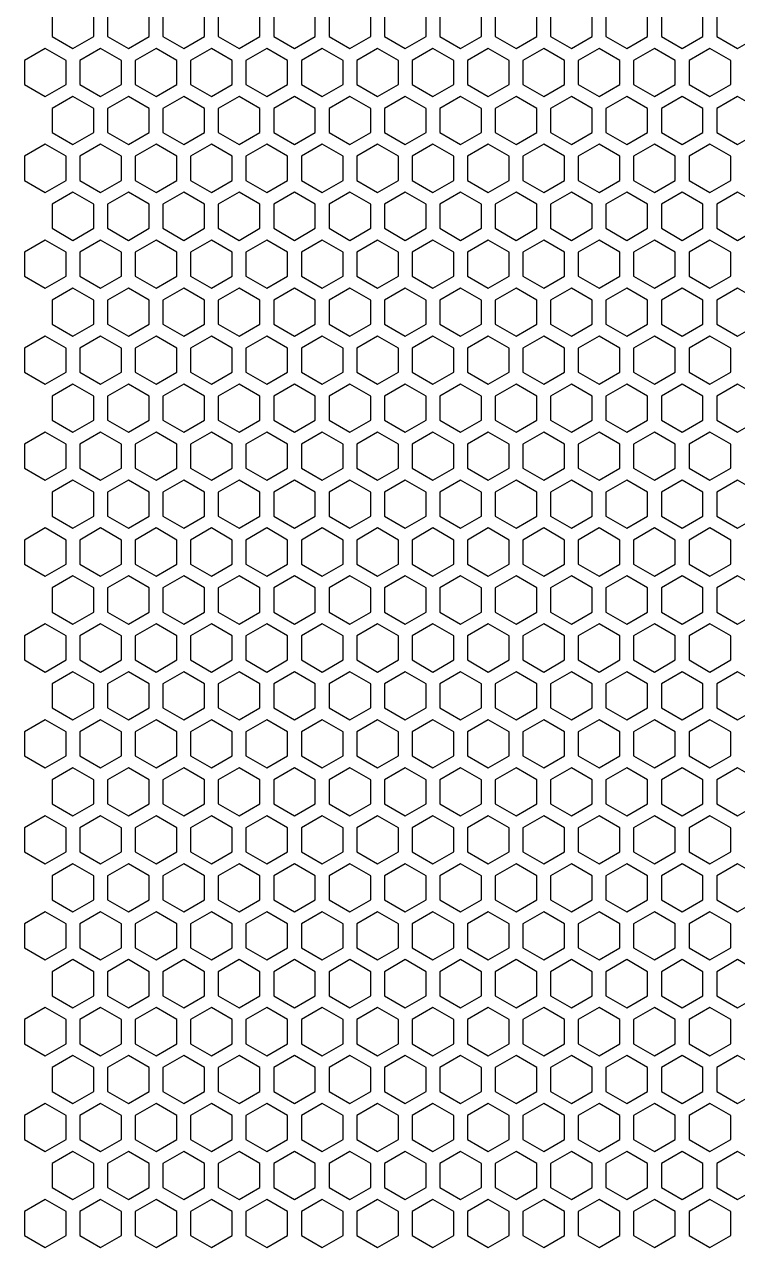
# Model space of a CAD drawing. Extents: x 2 to 204, y 16 to 190.
# Drawn here: x 1.6 to 53.5, y 15.5 to 104.5 of the extents above; entities that cross this region are included whole.
import ezdxf

# ---------------------------------------------------------------- set-up
doc = ezdxf.new("R2010")
doc.units = 0

msp = doc.modelspace()

# ---------------------------------------------------------------- linework, layer by layer
at = {"color": 7}
for points in [[(6.684545, 105.416898), (5.169001, 106.291898), (3.653459, 105.416898), (3.653459, 103.666901), (5.169001, 102.791902), (6.684545, 103.666901), (6.684545, 105.416898)], [(10.715628, 105.416898), (9.200085, 106.291898), (7.684543, 105.416898), (7.684543, 103.666901), (9.200085, 102.791902), (10.715628, 103.666901), (10.715628, 105.416898)], [(14.746712, 105.416898), (13.231169, 106.291898), (11.715627, 105.416898), (11.715627, 103.666901), (13.231169, 102.791902), (14.746712, 103.666901), (14.746712, 105.416898)], [(18.777796, 105.416898), (17.262253, 106.291898), (15.746711, 105.416898), (15.746711, 103.666901), (17.262253, 102.791902), (18.777796, 103.666901), (18.777796, 105.416898)], [(22.80888, 105.416898), (21.293337, 106.291898), (19.777795, 105.416898), (19.777795, 103.666901), (21.293337, 102.791902), (22.80888, 103.666901), (22.80888, 105.416898)], [(26.839963, 105.416898), (25.324421, 106.291898), (23.808879, 105.416898), (23.808879, 103.666901), (25.324421, 102.791902), (26.839963, 103.666901), (26.839963, 105.416898)], [(30.871048, 105.416898), (29.355505, 106.291898), (27.839962, 105.416898), (27.839962, 103.666901), (29.355505, 102.791902), (30.871048, 103.666901), (30.871048, 105.416898)], [(34.902131, 105.416898), (33.386589, 106.291898), (31.871045, 105.416898), (31.871045, 103.666901), (33.386589, 102.791902), (34.902131, 103.666901), (34.902131, 105.416898)], [(38.933215, 105.416898), (37.417673, 106.291898), (35.902131, 105.416898), (35.902131, 103.666901), (37.417673, 102.791902), (38.933215, 103.666901), (38.933215, 105.416898)], [(42.964298, 105.416898), (41.448756, 106.291898), (39.933214, 105.416898), (39.933214, 103.666901), (41.448756, 102.791902), (42.964298, 103.666901), (42.964298, 105.416898)], [(46.995382, 105.416898), (45.47984, 106.291898), (43.964298, 105.416898), (43.964298, 103.666901), (45.47984, 102.791902), (46.995382, 103.666901), (46.995382, 105.416898)], [(51.026468, 105.416898), (49.510926, 106.291898), (47.995381, 105.416898), (47.995381, 103.666901), (49.510926, 102.791902), (51.026468, 103.666901), (51.026468, 105.416898)], [(55.057551, 105.416898), (53.542006, 106.291898), (52.026464, 105.416898), (52.026464, 103.666901), (53.542006, 102.791902), (55.057551, 103.666901), (55.057551, 105.416898)], [(8.700086, 101.925876), (7.184544, 102.800876), (5.669001, 101.925876), (5.669001, 100.175879), (7.184544, 99.30088), (8.700086, 100.175879), (8.700086, 101.925876)], [(12.73117, 101.925876), (11.215628, 102.800876), (9.700085, 101.925876), (9.700085, 100.175879), (11.215628, 99.30088), (12.73117, 100.175879), (12.73117, 101.925876)], [(16.762254, 101.925876), (15.246712, 102.800876), (13.731169, 101.925876), (13.731169, 100.175879), (15.246712, 99.30088), (16.762254, 100.175879), (16.762254, 101.925876)], [(20.793338, 101.925876), (19.277796, 102.800876), (17.762253, 101.925876), (17.762253, 100.175879), (19.277796, 99.30088), (20.793338, 100.175879), (20.793338, 101.925876)], [(24.824422, 101.925876), (23.30888, 102.800876), (21.793337, 101.925876), (21.793337, 100.175879), (23.30888, 99.30088), (24.824422, 100.175879), (24.824422, 101.925876)], [(28.855506, 101.925876), (27.339963, 102.800876), (25.824421, 101.925876), (25.824421, 100.175879), (27.339963, 99.30088), (28.855506, 100.175879), (28.855506, 101.925876)], [(32.886588, 101.925876), (31.371046, 102.800876), (29.855504, 101.925876), (29.855504, 100.175879), (31.371046, 99.30088), (32.886588, 100.175879), (32.886588, 101.925876)], [(36.917675, 101.925876), (35.40213, 102.800876), (33.886588, 101.925876), (33.886588, 100.175879), (35.40213, 99.30088), (36.917675, 100.175879), (36.917675, 101.925876)], [(40.948758, 101.925876), (39.433213, 102.800876), (37.917671, 101.925876), (37.917671, 100.175879), (39.433213, 99.30088), (40.948758, 100.175879), (40.948758, 101.925876)], [(44.979841, 101.925876), (43.464299, 102.800876), (41.948757, 101.925876), (41.948757, 100.175879), (43.464299, 99.30088), (44.979841, 100.175879), (44.979841, 101.925876)], [(49.010925, 101.925876), (47.495383, 102.800876), (45.979841, 101.925876), (45.979841, 100.175879), (47.495383, 99.30088), (49.010925, 100.175879), (49.010925, 101.925876)], [(53.042008, 101.925876), (51.526466, 102.800876), (50.010924, 101.925876), (50.010924, 100.175879), (51.526466, 99.30088), (53.042008, 100.175879), (53.042008, 101.925876)], [(6.684545, 98.434857), (5.169001, 99.309854), (3.653459, 98.434857), (3.653459, 96.684858), (5.169001, 95.809858), (6.684545, 96.684858), (6.684545, 98.434857)], [(10.715628, 98.434857), (9.200085, 99.309854), (7.684543, 98.434857), (7.684543, 96.684858), (9.200085, 95.809858), (10.715628, 96.684858), (10.715628, 98.434857)], [(14.746712, 98.434857), (13.231169, 99.309854), (11.715627, 98.434857), (11.715627, 96.684858), (13.231169, 95.809858), (14.746712, 96.684858), (14.746712, 98.434857)], [(18.777796, 98.434857), (17.262253, 99.309854), (15.746711, 98.434857), (15.746711, 96.684858), (17.262253, 95.809858), (18.777796, 96.684858), (18.777796, 98.434857)], [(22.80888, 98.434857), (21.293337, 99.309854), (19.777795, 98.434857), (19.777795, 96.684858), (21.293337, 95.809858), (22.80888, 96.684858), (22.80888, 98.434857)], [(26.839963, 98.434857), (25.324421, 99.309854), (23.808879, 98.434857), (23.808879, 96.684858), (25.324421, 95.809858), (26.839963, 96.684858), (26.839963, 98.434857)], [(30.871048, 98.434857), (29.355505, 99.309854), (27.839962, 98.434857), (27.839962, 96.684858), (29.355505, 95.809858), (30.871048, 96.684858), (30.871048, 98.434857)], [(34.902131, 98.434857), (33.386589, 99.309854), (31.871045, 98.434857), (31.871045, 96.684858), (33.386589, 95.809858), (34.902131, 96.684858), (34.902131, 98.434857)], [(38.933215, 98.434857), (37.417673, 99.309854), (35.902131, 98.434857), (35.902131, 96.684858), (37.417673, 95.809858), (38.933215, 96.684858), (38.933215, 98.434857)], [(42.964298, 98.434857), (41.448756, 99.309854), (39.933214, 98.434857), (39.933214, 96.684858), (41.448756, 95.809858), (42.964298, 96.684858), (42.964298, 98.434857)], [(46.995382, 98.434857), (45.47984, 99.309854), (43.964298, 98.434857), (43.964298, 96.684858), (45.47984, 95.809858), (46.995382, 96.684858), (46.995382, 98.434857)], [(51.026468, 98.434857), (49.510926, 99.309854), (47.995381, 98.434857), (47.995381, 96.684858), (49.510926, 95.809858), (51.026468, 96.684858), (51.026468, 98.434857)], [(55.057551, 98.434857), (53.542006, 99.309854), (52.026464, 98.434857), (52.026464, 96.684858), (53.542006, 95.809858), (55.057551, 96.684858), (55.057551, 98.434857)], [(8.700086, 94.943835), (7.184544, 95.818835), (5.669001, 94.943835), (5.669001, 93.193838), (7.184544, 92.318839), (8.700086, 93.193838), (8.700086, 94.943835)], [(12.73117, 94.943835), (11.215628, 95.818835), (9.700085, 94.943835), (9.700085, 93.193838), (11.215628, 92.318839), (12.73117, 93.193838), (12.73117, 94.943835)], [(16.762254, 94.943835), (15.246712, 95.818835), (13.731169, 94.943835), (13.731169, 93.193838), (15.246712, 92.318839), (16.762254, 93.193838), (16.762254, 94.943835)], [(20.793338, 94.943835), (19.277796, 95.818835), (17.762253, 94.943835), (17.762253, 93.193838), (19.277796, 92.318839), (20.793338, 93.193838), (20.793338, 94.943835)], [(24.824422, 94.943835), (23.30888, 95.818835), (21.793337, 94.943835), (21.793337, 93.193838), (23.30888, 92.318839), (24.824422, 93.193838), (24.824422, 94.943835)], [(28.855506, 94.943835), (27.339963, 95.818835), (25.824421, 94.943835), (25.824421, 93.193838), (27.339963, 92.318839), (28.855506, 93.193838), (28.855506, 94.943835)], [(32.886588, 94.943835), (31.371046, 95.818835), (29.855504, 94.943835), (29.855504, 93.193838), (31.371046, 92.318839), (32.886588, 93.193838), (32.886588, 94.943835)], [(36.917675, 94.943835), (35.40213, 95.818835), (33.886588, 94.943835), (33.886588, 93.193838), (35.40213, 92.318839), (36.917675, 93.193838), (36.917675, 94.943835)], [(40.948758, 94.943835), (39.433213, 95.818835), (37.917671, 94.943835), (37.917671, 93.193838), (39.433213, 92.318839), (40.948758, 93.193838), (40.948758, 94.943835)], [(44.979841, 94.943835), (43.464299, 95.818835), (41.948757, 94.943835), (41.948757, 93.193838), (43.464299, 92.318839), (44.979841, 93.193838), (44.979841, 94.943835)], [(49.010925, 94.943835), (47.495383, 95.818835), (45.979841, 94.943835), (45.979841, 93.193838), (47.495383, 92.318839), (49.010925, 93.193838), (49.010925, 94.943835)], [(53.042008, 94.943835), (51.526466, 95.818835), (50.010924, 94.943835), (50.010924, 93.193838), (51.526466, 92.318839), (53.042008, 93.193838), (53.042008, 94.943835)], [(6.684545, 91.452813), (5.169001, 92.327813), (3.653459, 91.452813), (3.653459, 89.702817), (5.169001, 88.827817), (6.684545, 89.702817), (6.684545, 91.452813)], [(10.715628, 91.452813), (9.200085, 92.327813), (7.684543, 91.452813), (7.684543, 89.702817), (9.200085, 88.827817), (10.715628, 89.702817), (10.715628, 91.452813)], [(14.746712, 91.452813), (13.231169, 92.327813), (11.715627, 91.452813), (11.715627, 89.702817), (13.231169, 88.827817), (14.746712, 89.702817), (14.746712, 91.452813)], [(18.777796, 91.452813), (17.262253, 92.327813), (15.746711, 91.452813), (15.746711, 89.702817), (17.262253, 88.827817), (18.777796, 89.702817), (18.777796, 91.452813)], [(22.80888, 91.452813), (21.293337, 92.327813), (19.777795, 91.452813), (19.777795, 89.702817), (21.293337, 88.827817), (22.80888, 89.702817), (22.80888, 91.452813)], [(26.839963, 91.452813), (25.324421, 92.327813), (23.808879, 91.452813), (23.808879, 89.702817), (25.324421, 88.827817), (26.839963, 89.702817), (26.839963, 91.452813)], [(30.871048, 91.452813), (29.355505, 92.327813), (27.839962, 91.452813), (27.839962, 89.702817), (29.355505, 88.827817), (30.871048, 89.702817), (30.871048, 91.452813)], [(34.902131, 91.452813), (33.386589, 92.327813), (31.871045, 91.452813), (31.871045, 89.702817), (33.386589, 88.827817), (34.902131, 89.702817), (34.902131, 91.452813)], [(38.933215, 91.452813), (37.417673, 92.327813), (35.902131, 91.452813), (35.902131, 89.702817), (37.417673, 88.827817), (38.933215, 89.702817), (38.933215, 91.452813)], [(42.964298, 91.452813), (41.448756, 92.327813), (39.933214, 91.452813), (39.933214, 89.702817), (41.448756, 88.827817), (42.964298, 89.702817), (42.964298, 91.452813)], [(46.995382, 91.452813), (45.47984, 92.327813), (43.964298, 91.452813), (43.964298, 89.702817), (45.47984, 88.827817), (46.995382, 89.702817), (46.995382, 91.452813)], [(51.026468, 91.452813), (49.510926, 92.327813), (47.995381, 91.452813), (47.995381, 89.702817), (49.510926, 88.827817), (51.026468, 89.702817), (51.026468, 91.452813)], [(55.057551, 91.452813), (53.542006, 92.327813), (52.026464, 91.452813), (52.026464, 89.702817), (53.542006, 88.827817), (55.057551, 89.702817), (55.057551, 91.452813)], [(8.700086, 87.961794), (7.184544, 88.836791), (5.669001, 87.961794), (5.669001, 86.211795), (7.184544, 85.336797), (8.700086, 86.211795), (8.700086, 87.961794)], [(12.73117, 87.961794), (11.215628, 88.836791), (9.700085, 87.961794), (9.700085, 86.211795), (11.215628, 85.336797), (12.73117, 86.211795), (12.73117, 87.961794)], [(16.762254, 87.961794), (15.246712, 88.836791), (13.731169, 87.961794), (13.731169, 86.211795), (15.246712, 85.336797), (16.762254, 86.211795), (16.762254, 87.961794)], [(20.793338, 87.961794), (19.277796, 88.836791), (17.762253, 87.961794), (17.762253, 86.211795), (19.277796, 85.336797), (20.793338, 86.211795), (20.793338, 87.961794)], [(24.824422, 87.961794), (23.30888, 88.836791), (21.793337, 87.961794), (21.793337, 86.211795), (23.30888, 85.336797), (24.824422, 86.211795), (24.824422, 87.961794)], [(28.855506, 87.961794), (27.339963, 88.836791), (25.824421, 87.961794), (25.824421, 86.211795), (27.339963, 85.336797), (28.855506, 86.211795), (28.855506, 87.961794)], [(32.886588, 87.961794), (31.371046, 88.836791), (29.855504, 87.961794), (29.855504, 86.211795), (31.371046, 85.336797), (32.886588, 86.211795), (32.886588, 87.961794)], [(36.917675, 87.961794), (35.40213, 88.836791), (33.886588, 87.961794), (33.886588, 86.211795), (35.40213, 85.336797), (36.917675, 86.211795), (36.917675, 87.961794)], [(40.948758, 87.961794), (39.433213, 88.836791), (37.917671, 87.961794), (37.917671, 86.211795), (39.433213, 85.336797), (40.948758, 86.211795), (40.948758, 87.961794)], [(44.979841, 87.961794), (43.464299, 88.836791), (41.948757, 87.961794), (41.948757, 86.211795), (43.464299, 85.336797), (44.979841, 86.211795), (44.979841, 87.961794)], [(49.010925, 87.961794), (47.495383, 88.836791), (45.979841, 87.961794), (45.979841, 86.211795), (47.495383, 85.336797), (49.010925, 86.211795), (49.010925, 87.961794)], [(53.042008, 87.961794), (51.526466, 88.836791), (50.010924, 87.961794), (50.010924, 86.211795), (51.526466, 85.336797), (53.042008, 86.211795), (53.042008, 87.961794)], [(6.684545, 84.470772), (5.169001, 85.345772), (3.653459, 84.470772), (3.653459, 82.720775), (5.169001, 81.845776), (6.684545, 82.720775), (6.684545, 84.470772)], [(10.715628, 84.470772), (9.200085, 85.345772), (7.684543, 84.470772), (7.684543, 82.720775), (9.200085, 81.845776), (10.715628, 82.720775), (10.715628, 84.470772)], [(14.746712, 84.470772), (13.231169, 85.345772), (11.715627, 84.470772), (11.715627, 82.720775), (13.231169, 81.845776), (14.746712, 82.720775), (14.746712, 84.470772)], [(18.777796, 84.470772), (17.262253, 85.345772), (15.746711, 84.470772), (15.746711, 82.720775), (17.262253, 81.845776), (18.777796, 82.720775), (18.777796, 84.470772)], [(22.80888, 84.470772), (21.293337, 85.345772), (19.777795, 84.470772), (19.777795, 82.720775), (21.293337, 81.845776), (22.80888, 82.720775), (22.80888, 84.470772)], [(26.839963, 84.470772), (25.324421, 85.345772), (23.808879, 84.470772), (23.808879, 82.720775), (25.324421, 81.845776), (26.839963, 82.720775), (26.839963, 84.470772)], [(30.871048, 84.470772), (29.355505, 85.345772), (27.839962, 84.470772), (27.839962, 82.720775), (29.355505, 81.845776), (30.871048, 82.720775), (30.871048, 84.470772)], [(34.902131, 84.470772), (33.386589, 85.345772), (31.871045, 84.470772), (31.871045, 82.720775), (33.386589, 81.845776), (34.902131, 82.720775), (34.902131, 84.470772)], [(38.933215, 84.470772), (37.417673, 85.345772), (35.902131, 84.470772), (35.902131, 82.720775), (37.417673, 81.845776), (38.933215, 82.720775), (38.933215, 84.470772)], [(42.964298, 84.470772), (41.448756, 85.345772), (39.933214, 84.470772), (39.933214, 82.720775), (41.448756, 81.845776), (42.964298, 82.720775), (42.964298, 84.470772)], [(46.995382, 84.470772), (45.47984, 85.345772), (43.964298, 84.470772), (43.964298, 82.720775), (45.47984, 81.845776), (46.995382, 82.720775), (46.995382, 84.470772)], [(51.026468, 84.470772), (49.510926, 85.345772), (47.995381, 84.470772), (47.995381, 82.720775), (49.510926, 81.845776), (51.026468, 82.720775), (51.026468, 84.470772)], [(55.057551, 84.470772), (53.542006, 85.345772), (52.026464, 84.470772), (52.026464, 82.720775), (53.542006, 81.845776), (55.057551, 82.720775), (55.057551, 84.470772)], [(8.700086, 80.97975), (7.184544, 81.85475), (5.669001, 80.97975), (5.669001, 79.229754), (7.184544, 78.354754), (8.700086, 79.229754), (8.700086, 80.97975)], [(12.73117, 80.97975), (11.215628, 81.85475), (9.700085, 80.97975), (9.700085, 79.229754), (11.215628, 78.354754), (12.73117, 79.229754), (12.73117, 80.97975)], [(16.762254, 80.97975), (15.246712, 81.85475), (13.731169, 80.97975), (13.731169, 79.229754), (15.246712, 78.354754), (16.762254, 79.229754), (16.762254, 80.97975)], [(20.793338, 80.97975), (19.277796, 81.85475), (17.762253, 80.97975), (17.762253, 79.229754), (19.277796, 78.354754), (20.793338, 79.229754), (20.793338, 80.97975)], [(24.824422, 80.97975), (23.30888, 81.85475), (21.793337, 80.97975), (21.793337, 79.229754), (23.30888, 78.354754), (24.824422, 79.229754), (24.824422, 80.97975)], [(28.855506, 80.97975), (27.339963, 81.85475), (25.824421, 80.97975), (25.824421, 79.229754), (27.339963, 78.354754), (28.855506, 79.229754), (28.855506, 80.97975)], [(32.886588, 80.97975), (31.371046, 81.85475), (29.855504, 80.97975), (29.855504, 79.229754), (31.371046, 78.354754), (32.886588, 79.229754), (32.886588, 80.97975)], [(36.917675, 80.97975), (35.40213, 81.85475), (33.886588, 80.97975), (33.886588, 79.229754), (35.40213, 78.354754), (36.917675, 79.229754), (36.917675, 80.97975)], [(40.948758, 80.97975), (39.433213, 81.85475), (37.917671, 80.97975), (37.917671, 79.229754), (39.433213, 78.354754), (40.948758, 79.229754), (40.948758, 80.97975)], [(44.979841, 80.97975), (43.464299, 81.85475), (41.948757, 80.97975), (41.948757, 79.229754), (43.464299, 78.354754), (44.979841, 79.229754), (44.979841, 80.97975)], [(49.010925, 80.97975), (47.495383, 81.85475), (45.979841, 80.97975), (45.979841, 79.229754), (47.495383, 78.354754), (49.010925, 79.229754), (49.010925, 80.97975)], [(53.042008, 80.97975), (51.526466, 81.85475), (50.010924, 80.97975), (50.010924, 79.229754), (51.526466, 78.354754), (53.042008, 79.229754), (53.042008, 80.97975)], [(6.684545, 77.488731), (5.169001, 78.363728), (3.653459, 77.488731), (3.653459, 75.738732), (5.169001, 74.863735), (6.684545, 75.738732), (6.684545, 77.488731)], [(10.715628, 77.488731), (9.200085, 78.363728), (7.684543, 77.488731), (7.684543, 75.738732), (9.200085, 74.863735), (10.715628, 75.738732), (10.715628, 77.488731)], [(14.746712, 77.488731), (13.231169, 78.363728), (11.715627, 77.488731), (11.715627, 75.738732), (13.231169, 74.863735), (14.746712, 75.738732), (14.746712, 77.488731)], [(18.777796, 77.488731), (17.262253, 78.363728), (15.746711, 77.488731), (15.746711, 75.738732), (17.262253, 74.863735), (18.777796, 75.738732), (18.777796, 77.488731)], [(22.80888, 77.488731), (21.293337, 78.363728), (19.777795, 77.488731), (19.777795, 75.738732), (21.293337, 74.863735), (22.80888, 75.738732), (22.80888, 77.488731)], [(26.839963, 77.488731), (25.324421, 78.363728), (23.808879, 77.488731), (23.808879, 75.738732), (25.324421, 74.863735), (26.839963, 75.738732), (26.839963, 77.488731)], [(30.871048, 77.488731), (29.355505, 78.363728), (27.839962, 77.488731), (27.839962, 75.738732), (29.355505, 74.863735), (30.871048, 75.738732), (30.871048, 77.488731)], [(34.902131, 77.488731), (33.386589, 78.363728), (31.871045, 77.488731), (31.871045, 75.738732), (33.386589, 74.863735), (34.902131, 75.738732), (34.902131, 77.488731)], [(38.933215, 77.488731), (37.417673, 78.363728), (35.902131, 77.488731), (35.902131, 75.738732), (37.417673, 74.863735), (38.933215, 75.738732), (38.933215, 77.488731)], [(42.964298, 77.488731), (41.448756, 78.363728), (39.933214, 77.488731), (39.933214, 75.738732), (41.448756, 74.863735), (42.964298, 75.738732), (42.964298, 77.488731)], [(46.995382, 77.488731), (45.47984, 78.363728), (43.964298, 77.488731), (43.964298, 75.738732), (45.47984, 74.863735), (46.995382, 75.738732), (46.995382, 77.488731)], [(51.026468, 77.488731), (49.510926, 78.363728), (47.995381, 77.488731), (47.995381, 75.738732), (49.510926, 74.863735), (51.026468, 75.738732), (51.026468, 77.488731)], [(55.057551, 77.488731), (53.542006, 78.363728), (52.026464, 77.488731), (52.026464, 75.738732), (53.542006, 74.863735), (55.057551, 75.738732), (55.057551, 77.488731)], [(8.700086, 73.997709), (7.184544, 74.872707), (5.669001, 73.997709), (5.669001, 72.24771), (7.184544, 71.372713), (8.700086, 72.24771), (8.700086, 73.997709)], [(12.73117, 73.997709), (11.215628, 74.872707), (9.700085, 73.997709), (9.700085, 72.24771), (11.215628, 71.372713), (12.73117, 72.24771), (12.73117, 73.997709)], [(16.762254, 73.997709), (15.246712, 74.872707), (13.731169, 73.997709), (13.731169, 72.24771), (15.246712, 71.372713), (16.762254, 72.24771), (16.762254, 73.997709)], [(20.793338, 73.997709), (19.277796, 74.872707), (17.762253, 73.997709), (17.762253, 72.24771), (19.277796, 71.372713), (20.793338, 72.24771), (20.793338, 73.997709)], [(24.824422, 73.997709), (23.30888, 74.872707), (21.793337, 73.997709), (21.793337, 72.24771), (23.30888, 71.372713), (24.824422, 72.24771), (24.824422, 73.997709)], [(28.855506, 73.997709), (27.339963, 74.872707), (25.824421, 73.997709), (25.824421, 72.24771), (27.339963, 71.372713), (28.855506, 72.24771), (28.855506, 73.997709)], [(32.886588, 73.997709), (31.371046, 74.872707), (29.855504, 73.997709), (29.855504, 72.24771), (31.371046, 71.372713), (32.886588, 72.24771), (32.886588, 73.997709)], [(36.917675, 73.997709), (35.40213, 74.872707), (33.886588, 73.997709), (33.886588, 72.24771), (35.40213, 71.372713), (36.917675, 72.24771), (36.917675, 73.997709)], [(40.948758, 73.997709), (39.433213, 74.872707), (37.917671, 73.997709), (37.917671, 72.24771), (39.433213, 71.372713), (40.948758, 72.24771), (40.948758, 73.997709)], [(44.979841, 73.997709), (43.464299, 74.872707), (41.948757, 73.997709), (41.948757, 72.24771), (43.464299, 71.372713), (44.979841, 72.24771), (44.979841, 73.997709)], [(49.010925, 73.997709), (47.495383, 74.872707), (45.979841, 73.997709), (45.979841, 72.24771), (47.495383, 71.372713), (49.010925, 72.24771), (49.010925, 73.997709)], [(53.042008, 73.997709), (51.526466, 74.872707), (50.010924, 73.997709), (50.010924, 72.24771), (51.526466, 71.372713), (53.042008, 72.24771), (53.042008, 73.997709)], [(6.684545, 70.506688), (5.169001, 71.381687), (3.653459, 70.506688), (3.653459, 68.756691), (5.169001, 67.881691), (6.684545, 68.756691), (6.684545, 70.506688)], [(10.715628, 70.506688), (9.200085, 71.381687), (7.684543, 70.506688), (7.684543, 68.756691), (9.200085, 67.881691), (10.715628, 68.756691), (10.715628, 70.506688)], [(14.746712, 70.506688), (13.231169, 71.381687), (11.715627, 70.506688), (11.715627, 68.756691), (13.231169, 67.881691), (14.746712, 68.756691), (14.746712, 70.506688)], [(18.777796, 70.506688), (17.262253, 71.381687), (15.746711, 70.506688), (15.746711, 68.756691), (17.262253, 67.881691), (18.777796, 68.756691), (18.777796, 70.506688)], [(22.80888, 70.506688), (21.293337, 71.381687), (19.777795, 70.506688), (19.777795, 68.756691), (21.293337, 67.881691), (22.80888, 68.756691), (22.80888, 70.506688)], [(26.839963, 70.506688), (25.324421, 71.381687), (23.808879, 70.506688), (23.808879, 68.756691), (25.324421, 67.881691), (26.839963, 68.756691), (26.839963, 70.506688)], [(30.871048, 70.506688), (29.355505, 71.381687), (27.839962, 70.506688), (27.839962, 68.756691), (29.355505, 67.881691), (30.871048, 68.756691), (30.871048, 70.506688)], [(34.902131, 70.506688), (33.386589, 71.381687), (31.871045, 70.506688), (31.871045, 68.756691), (33.386589, 67.881691), (34.902131, 68.756691), (34.902131, 70.506688)], [(38.933215, 70.506688), (37.417673, 71.381687), (35.902131, 70.506688), (35.902131, 68.756691), (37.417673, 67.881691), (38.933215, 68.756691), (38.933215, 70.506688)], [(42.964298, 70.506688), (41.448756, 71.381687), (39.933214, 70.506688), (39.933214, 68.756691), (41.448756, 67.881691), (42.964298, 68.756691), (42.964298, 70.506688)], [(46.995382, 70.506688), (45.47984, 71.381687), (43.964298, 70.506688), (43.964298, 68.756691), (45.47984, 67.881691), (46.995382, 68.756691), (46.995382, 70.506688)], [(51.026468, 70.506688), (49.510926, 71.381687), (47.995381, 70.506688), (47.995381, 68.756691), (49.510926, 67.881691), (51.026468, 68.756691), (51.026468, 70.506688)], [(55.057551, 70.506688), (53.542006, 71.381687), (52.026464, 70.506688), (52.026464, 68.756691), (53.542006, 67.881691), (55.057551, 68.756691), (55.057551, 70.506688)], [(8.700086, 67.015668), (7.184544, 67.890665), (5.669001, 67.015668), (5.669001, 65.265669), (7.184544, 64.390672), (8.700086, 65.265669), (8.700086, 67.015668)], [(12.73117, 67.015668), (11.215628, 67.890665), (9.700085, 67.015668), (9.700085, 65.265669), (11.215628, 64.390672), (12.73117, 65.265669), (12.73117, 67.015668)], [(16.762254, 67.015668), (15.246712, 67.890665), (13.731169, 67.015668), (13.731169, 65.265669), (15.246712, 64.390672), (16.762254, 65.265669), (16.762254, 67.015668)], [(20.793338, 67.015668), (19.277796, 67.890665), (17.762253, 67.015668), (17.762253, 65.265669), (19.277796, 64.390672), (20.793338, 65.265669), (20.793338, 67.015668)], [(24.824422, 67.015668), (23.30888, 67.890665), (21.793337, 67.015668), (21.793337, 65.265669), (23.30888, 64.390672), (24.824422, 65.265669), (24.824422, 67.015668)], [(28.855506, 67.015668), (27.339963, 67.890665), (25.824421, 67.015668), (25.824421, 65.265669), (27.339963, 64.390672), (28.855506, 65.265669), (28.855506, 67.015668)], [(32.886588, 67.015668), (31.371046, 67.890665), (29.855504, 67.015668), (29.855504, 65.265669), (31.371046, 64.390672), (32.886588, 65.265669), (32.886588, 67.015668)], [(36.917675, 67.015668), (35.40213, 67.890665), (33.886588, 67.015668), (33.886588, 65.265669), (35.40213, 64.390672), (36.917675, 65.265669), (36.917675, 67.015668)], [(40.948758, 67.015668), (39.433213, 67.890665), (37.917671, 67.015668), (37.917671, 65.265669), (39.433213, 64.390672), (40.948758, 65.265669), (40.948758, 67.015668)], [(44.979841, 67.015668), (43.464299, 67.890665), (41.948757, 67.015668), (41.948757, 65.265669), (43.464299, 64.390672), (44.979841, 65.265669), (44.979841, 67.015668)], [(49.010925, 67.015668), (47.495383, 67.890665), (45.979841, 67.015668), (45.979841, 65.265669), (47.495383, 64.390672), (49.010925, 65.265669), (49.010925, 67.015668)], [(53.042008, 67.015668), (51.526466, 67.890665), (50.010924, 67.015668), (50.010924, 65.265669), (51.526466, 64.390672), (53.042008, 65.265669), (53.042008, 67.015668)], [(6.684545, 63.524646), (5.169001, 64.399644), (3.653459, 63.524646), (3.653459, 61.774649), (5.169001, 60.89965), (6.684545, 61.774649), (6.684545, 63.524646)], [(10.715628, 63.524646), (9.200085, 64.399644), (7.684543, 63.524646), (7.684543, 61.774649), (9.200085, 60.89965), (10.715628, 61.774649), (10.715628, 63.524646)], [(14.746712, 63.524646), (13.231169, 64.399644), (11.715627, 63.524646), (11.715627, 61.774649), (13.231169, 60.89965), (14.746712, 61.774649), (14.746712, 63.524646)], [(18.777796, 63.524646), (17.262253, 64.399644), (15.746711, 63.524646), (15.746711, 61.774649), (17.262253, 60.89965), (18.777796, 61.774649), (18.777796, 63.524646)], [(22.80888, 63.524646), (21.293337, 64.399644), (19.777795, 63.524646), (19.777795, 61.774649), (21.293337, 60.89965), (22.80888, 61.774649), (22.80888, 63.524646)], [(26.839963, 63.524646), (25.324421, 64.399644), (23.808879, 63.524646), (23.808879, 61.774649), (25.324421, 60.89965), (26.839963, 61.774649), (26.839963, 63.524646)], [(30.871048, 63.524646), (29.355505, 64.399644), (27.839962, 63.524646), (27.839962, 61.774649), (29.355505, 60.89965), (30.871048, 61.774649), (30.871048, 63.524646)], [(34.902131, 63.524646), (33.386589, 64.399644), (31.871045, 63.524646), (31.871045, 61.774649), (33.386589, 60.89965), (34.902131, 61.774649), (34.902131, 63.524646)], [(38.933215, 63.524646), (37.417673, 64.399644), (35.902131, 63.524646), (35.902131, 61.774649), (37.417673, 60.89965), (38.933215, 61.774649), (38.933215, 63.524646)], [(42.964298, 63.524646), (41.448756, 64.399644), (39.933214, 63.524646), (39.933214, 61.774649), (41.448756, 60.89965), (42.964298, 61.774649), (42.964298, 63.524646)], [(46.995382, 63.524646), (45.47984, 64.399644), (43.964298, 63.524646), (43.964298, 61.774649), (45.47984, 60.89965), (46.995382, 61.774649), (46.995382, 63.524646)], [(51.026468, 63.524646), (49.510926, 64.399644), (47.995381, 63.524646), (47.995381, 61.774649), (49.510926, 60.89965), (51.026468, 61.774649), (51.026468, 63.524646)], [(55.057551, 63.524646), (53.542006, 64.399644), (52.026464, 63.524646), (52.026464, 61.774649), (53.542006, 60.89965), (55.057551, 61.774649), (55.057551, 63.524646)], [(8.700086, 60.033625), (7.184544, 60.908624), (5.669001, 60.033625), (5.669001, 58.283628), (7.184544, 57.408628), (8.700086, 58.283628), (8.700086, 60.033625)], [(12.73117, 60.033625), (11.215628, 60.908624), (9.700085, 60.033625), (9.700085, 58.283628), (11.215628, 57.408628), (12.73117, 58.283628), (12.73117, 60.033625)], [(16.762254, 60.033625), (15.246712, 60.908624), (13.731169, 60.033625), (13.731169, 58.283628), (15.246712, 57.408628), (16.762254, 58.283628), (16.762254, 60.033625)], [(20.793338, 60.033625), (19.277796, 60.908624), (17.762253, 60.033625), (17.762253, 58.283628), (19.277796, 57.408628), (20.793338, 58.283628), (20.793338, 60.033625)], [(24.824422, 60.033625), (23.30888, 60.908624), (21.793337, 60.033625), (21.793337, 58.283628), (23.30888, 57.408628), (24.824422, 58.283628), (24.824422, 60.033625)], [(28.855506, 60.033625), (27.339963, 60.908624), (25.824421, 60.033625), (25.824421, 58.283628), (27.339963, 57.408628), (28.855506, 58.283628), (28.855506, 60.033625)], [(32.886588, 60.033625), (31.371046, 60.908624), (29.855504, 60.033625), (29.855504, 58.283628), (31.371046, 57.408628), (32.886588, 58.283628), (32.886588, 60.033625)], [(36.917675, 60.033625), (35.40213, 60.908624), (33.886588, 60.033625), (33.886588, 58.283628), (35.40213, 57.408628), (36.917675, 58.283628), (36.917675, 60.033625)], [(40.948758, 60.033625), (39.433213, 60.908624), (37.917671, 60.033625), (37.917671, 58.283628), (39.433213, 57.408628), (40.948758, 58.283628), (40.948758, 60.033625)], [(44.979841, 60.033625), (43.464299, 60.908624), (41.948757, 60.033625), (41.948757, 58.283628), (43.464299, 57.408628), (44.979841, 58.283628), (44.979841, 60.033625)], [(49.010925, 60.033625), (47.495383, 60.908624), (45.979841, 60.033625), (45.979841, 58.283628), (47.495383, 57.408628), (49.010925, 58.283628), (49.010925, 60.033625)], [(53.042008, 60.033625), (51.526466, 60.908624), (50.010924, 60.033625), (50.010924, 58.283628), (51.526466, 57.408628), (53.042008, 58.283628), (53.042008, 60.033625)], [(6.684545, 56.542603), (5.169001, 57.417602), (3.653459, 56.542603), (3.653459, 54.792606), (5.169001, 53.917606), (6.684545, 54.792606), (6.684545, 56.542603)], [(10.715628, 56.542603), (9.200085, 57.417602), (7.684543, 56.542603), (7.684543, 54.792606), (9.200085, 53.917606), (10.715628, 54.792606), (10.715628, 56.542603)], [(14.746712, 56.542603), (13.231169, 57.417602), (11.715627, 56.542603), (11.715627, 54.792606), (13.231169, 53.917606), (14.746712, 54.792606), (14.746712, 56.542603)], [(18.777796, 56.542603), (17.262253, 57.417602), (15.746711, 56.542603), (15.746711, 54.792606), (17.262253, 53.917606), (18.777796, 54.792606), (18.777796, 56.542603)], [(22.80888, 56.542603), (21.293337, 57.417602), (19.777795, 56.542603), (19.777795, 54.792606), (21.293337, 53.917606), (22.80888, 54.792606), (22.80888, 56.542603)], [(26.839963, 56.542603), (25.324421, 57.417602), (23.808879, 56.542603), (23.808879, 54.792606), (25.324421, 53.917606), (26.839963, 54.792606), (26.839963, 56.542603)], [(30.871048, 56.542603), (29.355505, 57.417602), (27.839962, 56.542603), (27.839962, 54.792606), (29.355505, 53.917606), (30.871048, 54.792606), (30.871048, 56.542603)], [(34.902131, 56.542603), (33.386589, 57.417602), (31.871045, 56.542603), (31.871045, 54.792606), (33.386589, 53.917606), (34.902131, 54.792606), (34.902131, 56.542603)], [(38.933215, 56.542603), (37.417673, 57.417602), (35.902131, 56.542603), (35.902131, 54.792606), (37.417673, 53.917606), (38.933215, 54.792606), (38.933215, 56.542603)], [(42.964298, 56.542603), (41.448756, 57.417602), (39.933214, 56.542603), (39.933214, 54.792606), (41.448756, 53.917606), (42.964298, 54.792606), (42.964298, 56.542603)], [(46.995382, 56.542603), (45.47984, 57.417602), (43.964298, 56.542603), (43.964298, 54.792606), (45.47984, 53.917606), (46.995382, 54.792606), (46.995382, 56.542603)], [(51.026468, 56.542603), (49.510926, 57.417602), (47.995381, 56.542603), (47.995381, 54.792606), (49.510926, 53.917606), (51.026468, 54.792606), (51.026468, 56.542603)], [(55.057551, 56.542603), (53.542006, 57.417602), (52.026464, 56.542603), (52.026464, 54.792606), (53.542006, 53.917606), (55.057551, 54.792606), (55.057551, 56.542603)], [(8.700086, 53.051583), (7.184544, 53.926583), (5.669001, 53.051583), (5.669001, 51.301584), (7.184544, 50.426587), (8.700086, 51.301584), (8.700086, 53.051583)], [(12.73117, 53.051583), (11.215628, 53.926583), (9.700085, 53.051583), (9.700085, 51.301584), (11.215628, 50.426587), (12.73117, 51.301584), (12.73117, 53.051583)], [(16.762254, 53.051583), (15.246712, 53.926583), (13.731169, 53.051583), (13.731169, 51.301584), (15.246712, 50.426587), (16.762254, 51.301584), (16.762254, 53.051583)], [(20.793338, 53.051583), (19.277796, 53.926583), (17.762253, 53.051583), (17.762253, 51.301584), (19.277796, 50.426587), (20.793338, 51.301584), (20.793338, 53.051583)], [(24.824422, 53.051583), (23.30888, 53.926583), (21.793337, 53.051583), (21.793337, 51.301584), (23.30888, 50.426587), (24.824422, 51.301584), (24.824422, 53.051583)], [(28.855506, 53.051583), (27.339963, 53.926583), (25.824421, 53.051583), (25.824421, 51.301584), (27.339963, 50.426587), (28.855506, 51.301584), (28.855506, 53.051583)], [(32.886588, 53.051583), (31.371046, 53.926583), (29.855504, 53.051583), (29.855504, 51.301584), (31.371046, 50.426587), (32.886588, 51.301584), (32.886588, 53.051583)], [(36.917675, 53.051583), (35.40213, 53.926583), (33.886588, 53.051583), (33.886588, 51.301584), (35.40213, 50.426587), (36.917675, 51.301584), (36.917675, 53.051583)], [(40.948758, 53.051583), (39.433213, 53.926583), (37.917671, 53.051583), (37.917671, 51.301584), (39.433213, 50.426587), (40.948758, 51.301584), (40.948758, 53.051583)], [(44.979841, 53.051583), (43.464299, 53.926583), (41.948757, 53.051583), (41.948757, 51.301584), (43.464299, 50.426587), (44.979841, 51.301584), (44.979841, 53.051583)], [(49.010925, 53.051583), (47.495383, 53.926583), (45.979841, 53.051583), (45.979841, 51.301584), (47.495383, 50.426587), (49.010925, 51.301584), (49.010925, 53.051583)], [(53.042008, 53.051583), (51.526466, 53.926583), (50.010924, 53.051583), (50.010924, 51.301584), (51.526466, 50.426587), (53.042008, 51.301584), (53.042008, 53.051583)], [(6.684545, 49.560551), (5.169001, 50.435561), (3.653459, 49.560551), (3.653459, 47.810573), (5.169001, 46.93557), (6.684545, 47.810573), (6.684545, 49.560551)], [(10.715628, 49.560551), (9.200085, 50.435561), (7.684543, 49.560551), (7.684543, 47.810573), (9.200085, 46.93557), (10.715628, 47.810573), (10.715628, 49.560551)], [(14.746712, 49.560551), (13.231169, 50.435561), (11.715627, 49.560551), (11.715627, 47.810573), (13.231169, 46.93557), (14.746712, 47.810573), (14.746712, 49.560551)], [(18.777796, 49.560551), (17.262253, 50.435561), (15.746711, 49.560551), (15.746711, 47.810573), (17.262253, 46.93557), (18.777796, 47.810573), (18.777796, 49.560551)], [(22.80888, 49.560551), (21.293337, 50.435561), (19.777795, 49.560551), (19.777795, 47.810573), (21.293337, 46.93557), (22.80888, 47.810573), (22.80888, 49.560551)], [(26.839963, 49.560551), (25.324421, 50.435561), (23.808879, 49.560551), (23.808879, 47.810573), (25.324421, 46.93557), (26.839963, 47.810573), (26.839963, 49.560551)], [(30.871048, 49.560551), (29.355505, 50.435561), (27.839962, 49.560551), (27.839962, 47.810573), (29.355505, 46.93557), (30.871048, 47.810573), (30.871048, 49.560551)], [(34.902131, 49.560551), (33.386589, 50.435561), (31.871045, 49.560551), (31.871045, 47.810573), (33.386589, 46.93557), (34.902131, 47.810573), (34.902131, 49.560551)], [(38.933215, 49.560551), (37.417673, 50.435561), (35.902131, 49.560551), (35.902131, 47.810573), (37.417673, 46.93557), (38.933215, 47.810573), (38.933215, 49.560551)], [(42.964298, 49.560551), (41.448756, 50.435561), (39.933214, 49.560551), (39.933214, 47.810573), (41.448756, 46.93557), (42.964298, 47.810573), (42.964298, 49.560551)], [(46.995382, 49.560551), (45.47984, 50.435561), (43.964298, 49.560551), (43.964298, 47.810573), (45.47984, 46.93557), (46.995382, 47.810573), (46.995382, 49.560551)], [(51.026468, 49.560551), (49.510926, 50.435561), (47.995381, 49.560551), (47.995381, 47.810573), (49.510926, 46.93557), (51.026468, 47.810573), (51.026468, 49.560551)], [(55.057551, 49.560551), (53.542006, 50.435561), (52.026464, 49.560551), (52.026464, 47.810573), (53.542006, 46.93557), (55.057551, 47.810573), (55.057551, 49.560551)], [(4.669002, 46.069537), (3.15346, 46.944539), (1.637918, 46.069537), (1.637918, 44.319532), (3.15346, 43.444556), (4.669002, 44.319532), (4.669002, 46.069537)], [(8.700086, 46.069537), (7.184544, 46.944539), (5.669001, 46.069537), (5.669001, 44.319532), (7.184544, 43.444556), (8.700086, 44.319532), (8.700086, 46.069537)], [(12.73117, 46.069537), (11.215628, 46.944539), (9.700085, 46.069537), (9.700085, 44.319532), (11.215628, 43.444556), (12.73117, 44.319532), (12.73117, 46.069537)], [(16.762254, 46.069537), (15.246712, 46.944539), (13.731169, 46.069537), (13.731169, 44.319532), (15.246712, 43.444556), (16.762254, 44.319532), (16.762254, 46.069537)], [(20.793338, 46.069537), (19.277796, 46.944539), (17.762253, 46.069537), (17.762253, 44.319532), (19.277796, 43.444556), (20.793338, 44.319532), (20.793338, 46.069537)], [(24.824422, 46.069537), (23.30888, 46.944539), (21.793337, 46.069537), (21.793337, 44.319532), (23.30888, 43.444556), (24.824422, 44.319532), (24.824422, 46.069537)], [(28.855506, 46.069537), (27.339963, 46.944539), (25.824421, 46.069537), (25.824421, 44.319532), (27.339963, 43.444556), (28.855506, 44.319532), (28.855506, 46.069537)], [(32.886588, 46.069537), (31.371046, 46.944539), (29.855504, 46.069537), (29.855504, 44.319532), (31.371046, 43.444556), (32.886588, 44.319532), (32.886588, 46.069537)], [(36.917675, 46.069537), (35.40213, 46.944539), (33.886588, 46.069537), (33.886588, 44.319532), (35.40213, 43.444556), (36.917675, 44.319532), (36.917675, 46.069537)], [(40.948758, 46.069537), (39.433213, 46.944539), (37.917671, 46.069537), (37.917671, 44.319532), (39.433213, 43.444556), (40.948758, 44.319532), (40.948758, 46.069537)], [(44.979841, 46.069537), (43.464299, 46.944539), (41.948757, 46.069537), (41.948757, 44.319532), (43.464299, 43.444556), (44.979841, 44.319532), (44.979841, 46.069537)], [(49.010925, 46.069537), (47.495383, 46.944539), (45.979841, 46.069537), (45.979841, 44.319532), (47.495383, 43.444556), (49.010925, 44.319532), (49.010925, 46.069537)], [(53.042008, 46.069537), (51.526466, 46.944539), (50.010924, 46.069537), (50.010924, 44.319532), (51.526466, 43.444556), (53.042008, 44.319532), (53.042008, 46.069537)], [(6.684545, 42.578523), (5.169001, 43.453526), (3.653459, 42.578523), (3.653459, 40.828518), (5.169001, 39.953516), (6.684545, 40.828518), (6.684545, 42.578523)], [(10.715628, 42.578523), (9.200085, 43.453526), (7.684543, 42.578523), (7.684543, 40.828518), (9.200085, 39.953516), (10.715628, 40.828518), (10.715628, 42.578523)], [(14.746712, 42.578523), (13.231169, 43.453526), (11.715627, 42.578523), (11.715627, 40.828518), (13.231169, 39.953516), (14.746712, 40.828518), (14.746712, 42.578523)], [(18.777796, 42.578523), (17.262253, 43.453526), (15.746711, 42.578523), (15.746711, 40.828518), (17.262253, 39.953516), (18.777796, 40.828518), (18.777796, 42.578523)], [(22.80888, 42.578523), (21.293337, 43.453526), (19.777795, 42.578523), (19.777795, 40.828518), (21.293337, 39.953516), (22.80888, 40.828518), (22.80888, 42.578523)], [(26.839963, 42.578523), (25.324421, 43.453526), (23.808879, 42.578523), (23.808879, 40.828518), (25.324421, 39.953516), (26.839963, 40.828518), (26.839963, 42.578523)], [(30.871048, 42.578523), (29.355505, 43.453526), (27.839962, 42.578523), (27.839962, 40.828518), (29.355505, 39.953516), (30.871048, 40.828518), (30.871048, 42.578523)], [(34.902131, 42.578523), (33.386589, 43.453526), (31.871045, 42.578523), (31.871045, 40.828518), (33.386589, 39.953516), (34.902131, 40.828518), (34.902131, 42.578523)], [(38.933215, 42.578523), (37.417673, 43.453526), (35.902131, 42.578523), (35.902131, 40.828518), (37.417673, 39.953516), (38.933215, 40.828518), (38.933215, 42.578523)], [(42.964298, 42.578523), (41.448756, 43.453526), (39.933214, 42.578523), (39.933214, 40.828518), (41.448756, 39.953516), (42.964298, 40.828518), (42.964298, 42.578523)], [(46.995382, 42.578523), (45.47984, 43.453526), (43.964298, 42.578523), (43.964298, 40.828518), (45.47984, 39.953516), (46.995382, 40.828518), (46.995382, 42.578523)], [(51.026468, 42.578523), (49.510926, 43.453526), (47.995381, 42.578523), (47.995381, 40.828518), (49.510926, 39.953516), (51.026468, 40.828518), (51.026468, 42.578523)], [(55.057551, 42.578523), (53.542006, 43.453526), (52.026464, 42.578523), (52.026464, 40.828518), (53.542006, 39.953516), (55.057551, 40.828518), (55.057551, 42.578523)], [(4.669002, 39.087509), (3.15346, 39.962485), (1.637918, 39.087509), (1.637918, 37.337504), (3.15346, 36.462502), (4.669002, 37.337504), (4.669002, 39.087509)], [(8.700086, 39.087509), (7.184544, 39.962485), (5.669001, 39.087509), (5.669001, 37.337504), (7.184544, 36.462502), (8.700086, 37.337504), (8.700086, 39.087509)], [(12.73117, 39.087509), (11.215628, 39.962485), (9.700085, 39.087509), (9.700085, 37.337504), (11.215628, 36.462502), (12.73117, 37.337504), (12.73117, 39.087509)], [(16.762254, 39.087509), (15.246712, 39.962485), (13.731169, 39.087509), (13.731169, 37.337504), (15.246712, 36.462502), (16.762254, 37.337504), (16.762254, 39.087509)], [(20.793338, 39.087509), (19.277796, 39.962485), (17.762253, 39.087509), (17.762253, 37.337504), (19.277796, 36.462502), (20.793338, 37.337504), (20.793338, 39.087509)], [(24.824422, 39.087509), (23.30888, 39.962485), (21.793337, 39.087509), (21.793337, 37.337504), (23.30888, 36.462502), (24.824422, 37.337504), (24.824422, 39.087509)], [(28.855506, 39.087509), (27.339963, 39.962485), (25.824421, 39.087509), (25.824421, 37.337504), (27.339963, 36.462502), (28.855506, 37.337504), (28.855506, 39.087509)], [(32.886588, 39.087509), (31.371046, 39.962485), (29.855504, 39.087509), (29.855504, 37.337504), (31.371046, 36.462502), (32.886588, 37.337504), (32.886588, 39.087509)], [(36.917675, 39.087509), (35.40213, 39.962485), (33.886588, 39.087509), (33.886588, 37.337504), (35.40213, 36.462502), (36.917675, 37.337504), (36.917675, 39.087509)], [(40.948758, 39.087509), (39.433213, 39.962485), (37.917671, 39.087509), (37.917671, 37.337504), (39.433213, 36.462502), (40.948758, 37.337504), (40.948758, 39.087509)], [(44.979841, 39.087509), (43.464299, 39.962485), (41.948757, 39.087509), (41.948757, 37.337504), (43.464299, 36.462502), (44.979841, 37.337504), (44.979841, 39.087509)], [(49.010925, 39.087509), (47.495383, 39.962485), (45.979841, 39.087509), (45.979841, 37.337504), (47.495383, 36.462502), (49.010925, 37.337504), (49.010925, 39.087509)], [(53.042008, 39.087509), (51.526466, 39.962485), (50.010924, 39.087509), (50.010924, 37.337504), (51.526466, 36.462502), (53.042008, 37.337504), (53.042008, 39.087509)], [(6.684545, 35.596469), (5.169001, 36.471471), (3.653459, 35.596469), (3.653459, 33.84649), (5.169001, 32.971488), (6.684545, 33.84649), (6.684545, 35.596469)], [(10.715628, 35.596469), (9.200085, 36.471471), (7.684543, 35.596469), (7.684543, 33.84649), (9.200085, 32.971488), (10.715628, 33.84649), (10.715628, 35.596469)], [(14.746712, 35.596469), (13.231169, 36.471471), (11.715627, 35.596469), (11.715627, 33.84649), (13.231169, 32.971488), (14.746712, 33.84649), (14.746712, 35.596469)], [(18.777796, 35.596469), (17.262253, 36.471471), (15.746711, 35.596469), (15.746711, 33.84649), (17.262253, 32.971488), (18.777796, 33.84649), (18.777796, 35.596469)], [(22.80888, 35.596469), (21.293337, 36.471471), (19.777795, 35.596469), (19.777795, 33.84649), (21.293337, 32.971488), (22.80888, 33.84649), (22.80888, 35.596469)], [(26.839963, 35.596469), (25.324421, 36.471471), (23.808879, 35.596469), (23.808879, 33.84649), (25.324421, 32.971488), (26.839963, 33.84649), (26.839963, 35.596469)], [(30.871048, 35.596469), (29.355505, 36.471471), (27.839962, 35.596469), (27.839962, 33.84649), (29.355505, 32.971488), (30.871048, 33.84649), (30.871048, 35.596469)], [(34.902131, 35.596469), (33.386589, 36.471471), (31.871045, 35.596469), (31.871045, 33.84649), (33.386589, 32.971488), (34.902131, 33.84649), (34.902131, 35.596469)], [(38.933215, 35.596469), (37.417673, 36.471471), (35.902131, 35.596469), (35.902131, 33.84649), (37.417673, 32.971488), (38.933215, 33.84649), (38.933215, 35.596469)], [(42.964298, 35.596469), (41.448756, 36.471471), (39.933214, 35.596469), (39.933214, 33.84649), (41.448756, 32.971488), (42.964298, 33.84649), (42.964298, 35.596469)], [(46.995382, 35.596469), (45.47984, 36.471471), (43.964298, 35.596469), (43.964298, 33.84649), (45.47984, 32.971488), (46.995382, 33.84649), (46.995382, 35.596469)], [(51.026468, 35.596469), (49.510926, 36.471471), (47.995381, 35.596469), (47.995381, 33.84649), (49.510926, 32.971488), (51.026468, 33.84649), (51.026468, 35.596469)], [(55.057551, 35.596469), (53.542006, 36.471471), (52.026464, 35.596469), (52.026464, 33.84649), (53.542006, 32.971488), (55.057551, 33.84649), (55.057551, 35.596469)], [(4.669002, 32.105455), (3.15346, 32.980457), (1.637918, 32.105455), (1.637918, 30.35545), (3.15346, 29.480448), (4.669002, 30.35545), (4.669002, 32.105455)], [(8.700086, 32.105455), (7.184544, 32.980457), (5.669001, 32.105455), (5.669001, 30.35545), (7.184544, 29.480448), (8.700086, 30.35545), (8.700086, 32.105455)], [(12.73117, 32.105455), (11.215628, 32.980457), (9.700085, 32.105455), (9.700085, 30.35545), (11.215628, 29.480448), (12.73117, 30.35545), (12.73117, 32.105455)], [(16.762254, 32.105455), (15.246712, 32.980457), (13.731169, 32.105455), (13.731169, 30.35545), (15.246712, 29.480448), (16.762254, 30.35545), (16.762254, 32.105455)], [(20.793338, 32.105455), (19.277796, 32.980457), (17.762253, 32.105455), (17.762253, 30.35545), (19.277796, 29.480448), (20.793338, 30.35545), (20.793338, 32.105455)], [(24.824422, 32.105455), (23.30888, 32.980457), (21.793337, 32.105455), (21.793337, 30.35545), (23.30888, 29.480448), (24.824422, 30.35545), (24.824422, 32.105455)], [(28.855506, 32.105455), (27.339963, 32.980457), (25.824421, 32.105455), (25.824421, 30.35545), (27.339963, 29.480448), (28.855506, 30.35545), (28.855506, 32.105455)], [(32.886588, 32.105455), (31.371046, 32.980457), (29.855504, 32.105455), (29.855504, 30.35545), (31.371046, 29.480448), (32.886588, 30.35545), (32.886588, 32.105455)], [(36.917675, 32.105455), (35.40213, 32.980457), (33.886588, 32.105455), (33.886588, 30.35545), (35.40213, 29.480448), (36.917675, 30.35545), (36.917675, 32.105455)], [(40.948758, 32.105455), (39.433213, 32.980457), (37.917671, 32.105455), (37.917671, 30.35545), (39.433213, 29.480448), (40.948758, 30.35545), (40.948758, 32.105455)], [(44.979841, 32.105455), (43.464299, 32.980457), (41.948757, 32.105455), (41.948757, 30.35545), (43.464299, 29.480448), (44.979841, 30.35545), (44.979841, 32.105455)], [(49.010925, 32.105455), (47.495383, 32.980457), (45.979841, 32.105455), (45.979841, 30.35545), (47.495383, 29.480448), (49.010925, 30.35545), (49.010925, 32.105455)], [(53.042008, 32.105455), (51.526466, 32.980457), (50.010924, 32.105455), (50.010924, 30.35545), (51.526466, 29.480448), (53.042008, 30.35545), (53.042008, 32.105455)], [(6.684545, 28.614441), (5.169001, 29.489443), (3.653459, 28.614441), (3.653459, 26.864436), (5.169001, 25.989434), (6.684545, 26.864436), (6.684545, 28.614441)], [(10.715628, 28.614441), (9.200085, 29.489443), (7.684543, 28.614441), (7.684543, 26.864436), (9.200085, 25.989434), (10.715628, 26.864436), (10.715628, 28.614441)], [(14.746712, 28.614441), (13.231169, 29.489443), (11.715627, 28.614441), (11.715627, 26.864436), (13.231169, 25.989434), (14.746712, 26.864436), (14.746712, 28.614441)], [(18.777796, 28.614441), (17.262253, 29.489443), (15.746711, 28.614441), (15.746711, 26.864436), (17.262253, 25.989434), (18.777796, 26.864436), (18.777796, 28.614441)], [(22.80888, 28.614441), (21.293337, 29.489443), (19.777795, 28.614441), (19.777795, 26.864436), (21.293337, 25.989434), (22.80888, 26.864436), (22.80888, 28.614441)], [(26.839963, 28.614441), (25.324421, 29.489443), (23.808879, 28.614441), (23.808879, 26.864436), (25.324421, 25.989434), (26.839963, 26.864436), (26.839963, 28.614441)], [(30.871048, 28.614441), (29.355505, 29.489443), (27.839962, 28.614441), (27.839962, 26.864436), (29.355505, 25.989434), (30.871048, 26.864436), (30.871048, 28.614441)], [(34.902131, 28.614441), (33.386589, 29.489443), (31.871045, 28.614441), (31.871045, 26.864436), (33.386589, 25.989434), (34.902131, 26.864436), (34.902131, 28.614441)], [(38.933215, 28.614441), (37.417673, 29.489443), (35.902131, 28.614441), (35.902131, 26.864436), (37.417673, 25.989434), (38.933215, 26.864436), (38.933215, 28.614441)], [(42.964298, 28.614441), (41.448756, 29.489443), (39.933214, 28.614441), (39.933214, 26.864436), (41.448756, 25.989434), (42.964298, 26.864436), (42.964298, 28.614441)], [(46.995382, 28.614441), (45.47984, 29.489443), (43.964298, 28.614441), (43.964298, 26.864436), (45.47984, 25.989434), (46.995382, 26.864436), (46.995382, 28.614441)], [(51.026468, 28.614441), (49.510926, 29.489443), (47.995381, 28.614441), (47.995381, 26.864436), (49.510926, 25.989434), (51.026468, 26.864436), (51.026468, 28.614441)], [(55.057551, 28.614441), (53.542006, 29.489443), (52.026464, 28.614441), (52.026464, 26.864436), (53.542006, 25.989434), (55.057551, 26.864436), (55.057551, 28.614441)], [(4.669002, 25.123427), (3.15346, 25.998403), (1.637918, 25.123427), (1.637918, 23.373422), (3.15346, 22.49842), (4.669002, 23.373422), (4.669002, 25.123427)], [(8.700086, 25.123427), (7.184544, 25.998403), (5.669001, 25.123427), (5.669001, 23.373422), (7.184544, 22.49842), (8.700086, 23.373422), (8.700086, 25.123427)], [(12.73117, 25.123427), (11.215628, 25.998403), (9.700085, 25.123427), (9.700085, 23.373422), (11.215628, 22.49842), (12.73117, 23.373422), (12.73117, 25.123427)], [(16.762254, 25.123427), (15.246712, 25.998403), (13.731169, 25.123427), (13.731169, 23.373422), (15.246712, 22.49842), (16.762254, 23.373422), (16.762254, 25.123427)], [(20.793338, 25.123427), (19.277796, 25.998403), (17.762253, 25.123427), (17.762253, 23.373422), (19.277796, 22.49842), (20.793338, 23.373422), (20.793338, 25.123427)], [(24.824422, 25.123427), (23.30888, 25.998403), (21.793337, 25.123427), (21.793337, 23.373422), (23.30888, 22.49842), (24.824422, 23.373422), (24.824422, 25.123427)], [(28.855506, 25.123427), (27.339963, 25.998403), (25.824421, 25.123427), (25.824421, 23.373422), (27.339963, 22.49842), (28.855506, 23.373422), (28.855506, 25.123427)], [(32.886588, 25.123427), (31.371046, 25.998403), (29.855504, 25.123427), (29.855504, 23.373422), (31.371046, 22.49842), (32.886588, 23.373422), (32.886588, 25.123427)], [(36.917675, 25.123427), (35.40213, 25.998403), (33.886588, 25.123427), (33.886588, 23.373422), (35.40213, 22.49842), (36.917675, 23.373422), (36.917675, 25.123427)], [(40.948758, 25.123427), (39.433213, 25.998403), (37.917671, 25.123427), (37.917671, 23.373422), (39.433213, 22.49842), (40.948758, 23.373422), (40.948758, 25.123427)], [(44.979841, 25.123427), (43.464299, 25.998403), (41.948757, 25.123427), (41.948757, 23.373422), (43.464299, 22.49842), (44.979841, 23.373422), (44.979841, 25.123427)], [(49.010925, 25.123427), (47.495383, 25.998403), (45.979841, 25.123427), (45.979841, 23.373422), (47.495383, 22.49842), (49.010925, 23.373422), (49.010925, 25.123427)], [(53.042008, 25.123427), (51.526466, 25.998403), (50.010924, 25.123427), (50.010924, 23.373422), (51.526466, 22.49842), (53.042008, 23.373422), (53.042008, 25.123427)], [(6.684545, 21.632387), (5.169001, 22.507389), (3.653459, 21.632387), (3.653459, 19.882408), (5.169001, 19.007406), (6.684545, 19.882408), (6.684545, 21.632387)], [(10.715628, 21.632387), (9.200085, 22.507389), (7.684543, 21.632387), (7.684543, 19.882408), (9.200085, 19.007406), (10.715628, 19.882408), (10.715628, 21.632387)], [(14.746712, 21.632387), (13.231169, 22.507389), (11.715627, 21.632387), (11.715627, 19.882408), (13.231169, 19.007406), (14.746712, 19.882408), (14.746712, 21.632387)], [(18.777796, 21.632387), (17.262253, 22.507389), (15.746711, 21.632387), (15.746711, 19.882408), (17.262253, 19.007406), (18.777796, 19.882408), (18.777796, 21.632387)], [(22.80888, 21.632387), (21.293337, 22.507389), (19.777795, 21.632387), (19.777795, 19.882408), (21.293337, 19.007406), (22.80888, 19.882408), (22.80888, 21.632387)], [(26.839963, 21.632387), (25.324421, 22.507389), (23.808879, 21.632387), (23.808879, 19.882408), (25.324421, 19.007406), (26.839963, 19.882408), (26.839963, 21.632387)], [(30.871048, 21.632387), (29.355505, 22.507389), (27.839962, 21.632387), (27.839962, 19.882408), (29.355505, 19.007406), (30.871048, 19.882408), (30.871048, 21.632387)], [(34.902131, 21.632387), (33.386589, 22.507389), (31.871045, 21.632387), (31.871045, 19.882408), (33.386589, 19.007406), (34.902131, 19.882408), (34.902131, 21.632387)], [(38.933215, 21.632387), (37.417673, 22.507389), (35.902131, 21.632387), (35.902131, 19.882408), (37.417673, 19.007406), (38.933215, 19.882408), (38.933215, 21.632387)], [(42.964298, 21.632387), (41.448756, 22.507389), (39.933214, 21.632387), (39.933214, 19.882408), (41.448756, 19.007406), (42.964298, 19.882408), (42.964298, 21.632387)], [(46.995382, 21.632387), (45.47984, 22.507389), (43.964298, 21.632387), (43.964298, 19.882408), (45.47984, 19.007406), (46.995382, 19.882408), (46.995382, 21.632387)], [(51.026468, 21.632387), (49.510926, 22.507389), (47.995381, 21.632387), (47.995381, 19.882408), (49.510926, 19.007406), (51.026468, 19.882408), (51.026468, 21.632387)], [(55.057551, 21.632387), (53.542006, 22.507389), (52.026464, 21.632387), (52.026464, 19.882408), (53.542006, 19.007406), (55.057551, 19.882408), (55.057551, 21.632387)], [(4.669002, 18.141373), (3.15346, 19.016375), (1.637918, 18.141373), (1.637918, 16.391368), (3.15346, 15.516365), (4.669002, 16.391368), (4.669002, 18.141373)], [(8.700086, 18.141373), (7.184544, 19.016375), (5.669001, 18.141373), (5.669001, 16.391368), (7.184544, 15.516365), (8.700086, 16.391368), (8.700086, 18.141373)], [(12.73117, 18.141373), (11.215628, 19.016375), (9.700085, 18.141373), (9.700085, 16.391368), (11.215628, 15.516365), (12.73117, 16.391368), (12.73117, 18.141373)], [(16.762254, 18.141373), (15.246712, 19.016375), (13.731169, 18.141373), (13.731169, 16.391368), (15.246712, 15.516365), (16.762254, 16.391368), (16.762254, 18.141373)], [(20.793338, 18.141373), (19.277796, 19.016375), (17.762253, 18.141373), (17.762253, 16.391368), (19.277796, 15.516365), (20.793338, 16.391368), (20.793338, 18.141373)], [(24.824422, 18.141373), (23.30888, 19.016375), (21.793337, 18.141373), (21.793337, 16.391368), (23.30888, 15.516365), (24.824422, 16.391368), (24.824422, 18.141373)], [(28.855506, 18.141373), (27.339963, 19.016375), (25.824421, 18.141373), (25.824421, 16.391368), (27.339963, 15.516365), (28.855506, 16.391368), (28.855506, 18.141373)], [(32.886588, 18.141373), (31.371046, 19.016375), (29.855504, 18.141373), (29.855504, 16.391368), (31.371046, 15.516365), (32.886588, 16.391368), (32.886588, 18.141373)], [(36.917675, 18.141373), (35.40213, 19.016375), (33.886588, 18.141373), (33.886588, 16.391368), (35.40213, 15.516365), (36.917675, 16.391368), (36.917675, 18.141373)], [(40.948758, 18.141373), (39.433213, 19.016375), (37.917671, 18.141373), (37.917671, 16.391368), (39.433213, 15.516365), (40.948758, 16.391368), (40.948758, 18.141373)], [(44.979841, 18.141373), (43.464299, 19.016375), (41.948757, 18.141373), (41.948757, 16.391368), (43.464299, 15.516365), (44.979841, 16.391368), (44.979841, 18.141373)], [(49.010925, 18.141373), (47.495383, 19.016375), (45.979841, 18.141373), (45.979841, 16.391368), (47.495383, 15.516365), (49.010925, 16.391368), (49.010925, 18.141373)], [(53.042008, 18.141373), (51.526466, 19.016375), (50.010924, 18.141373), (50.010924, 16.391368), (51.526466, 15.516365), (53.042008, 16.391368), (53.042008, 18.141373)]]:
    msp.add_lwpolyline(points, dxfattribs=at)
for points in [[(4.669002, 101.925876), (3.15346, 102.800876), (1.637918, 101.925876), (1.637918, 100.175879), (3.15346, 99.30088), (4.669002, 100.175879), (4.669002, 101.925876)], [(4.669002, 94.943835), (3.15346, 95.818835), (1.637918, 94.943835), (1.637918, 93.193838), (3.15346, 92.318839), (4.669002, 93.193838), (4.669002, 94.943835)], [(4.669002, 87.961794), (3.15346, 88.836791), (1.637918, 87.961794), (1.637918, 86.211795), (3.15346, 85.336797), (4.669002, 86.211795), (4.669002, 87.961794)], [(4.669002, 80.97975), (3.15346, 81.85475), (1.637918, 80.97975), (1.637918, 79.229754), (3.15346, 78.354754), (4.669002, 79.229754), (4.669002, 80.97975)], [(4.669002, 73.997709), (3.15346, 74.872707), (1.637918, 73.997709), (1.637918, 72.24771), (3.15346, 71.372713), (4.669002, 72.24771), (4.669002, 73.997709)], [(4.669002, 67.015668), (3.15346, 67.890665), (1.637918, 67.015668), (1.637918, 65.265669), (3.15346, 64.390672), (4.669002, 65.265669), (4.669002, 67.015668)], [(4.669002, 60.033625), (3.15346, 60.908624), (1.637918, 60.033625), (1.637918, 58.283628), (3.15346, 57.408628), (4.669002, 58.283628), (4.669002, 60.033625)], [(4.669002, 53.051583), (3.15346, 53.926583), (1.637918, 53.051583), (1.637918, 51.301584), (3.15346, 50.426587), (4.669002, 51.301584), (4.669002, 53.051583)]]:
    msp.add_lwpolyline(points, close=True, dxfattribs=at)

doc.saveas('drawing.dxf')
